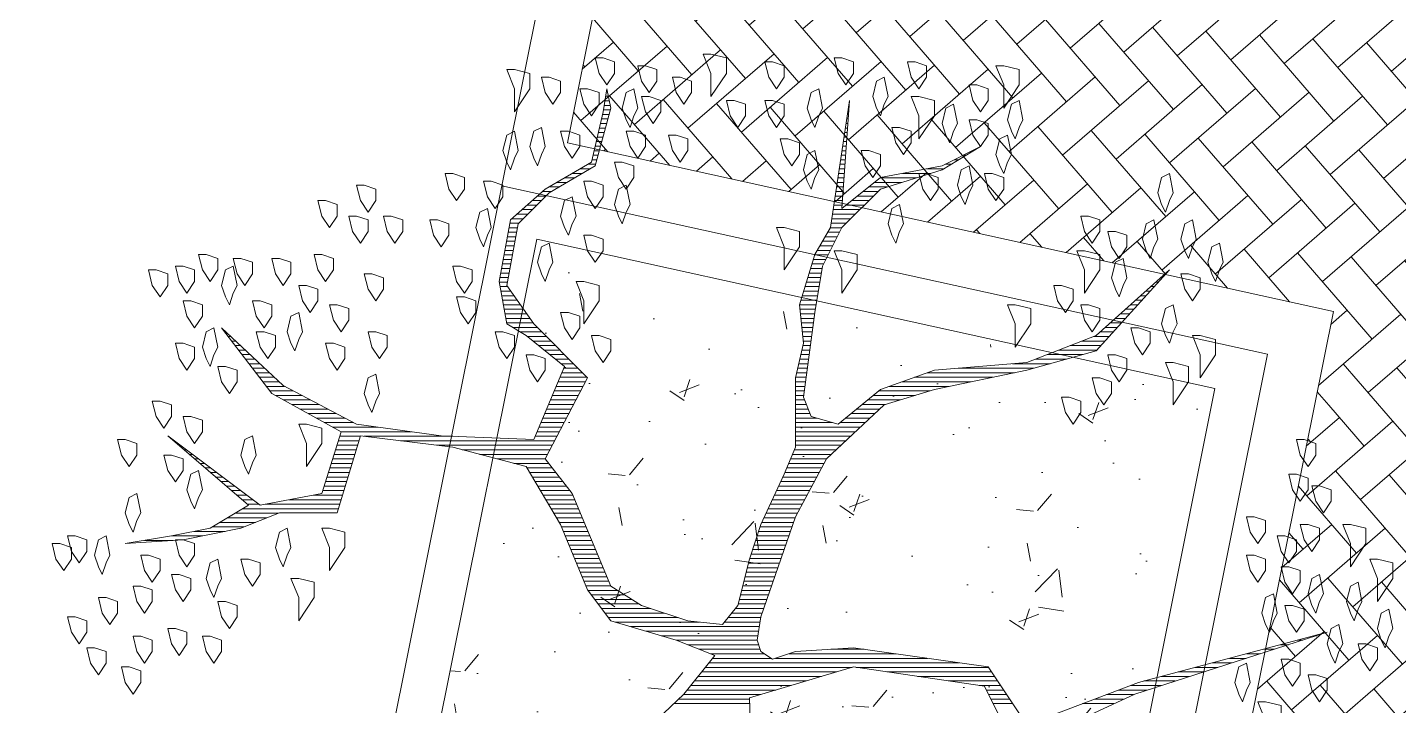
# Model space of a CAD drawing. Header units: metres. Extents: x 12093 to 20303, y 514 to 1412.
# Drawn here: x 19833.547 to 19837.219, y 735.131 to 736.946 of the extents above; entities that cross this region are included whole.
import ezdxf

# ---------------------------------------------------------------- set-up
doc = ezdxf.new("R2010")
doc.units = ezdxf.units.M
doc.layers.get('0').update_dxf_attribs({"lineweight": 13})
for name, color, linetype, lineweight in [('0-JARDI', 72, 'Continuous', 13), ('ARBOLES', 52, 'Continuous', 13), ('grass', 64, 'Continuous', 13), ('MANZANAS-ORIGINALES', 147, 'Continuous', 9), ('text.-piso', 35, 'Continuous', 5)]:
    doc.layers.add(name, color=color, linetype=linetype, lineweight=lineweight)

# ---------------------------------------------------------------- blocks, each defined once
blk = doc.blocks.new('*X6')
at = {"color": 0}
for p, q in [((16.8781, 16.59), (16.9423, 16.59)), ((16.8996, 16.6), (16.9686, 16.6)), ((17.1231, 16.6), (17.1663, 16.6)), ((17.1297, 16.59), (17.1713, 16.59)), ((17.7037, 16.6), (17.8712, 16.6)), ((17.7041, 16.59), (17.8606, 16.59)), ((16.7953, 16.56), (16.8632, 16.56)), ((16.8265, 16.57), (16.8895, 16.57)), ((16.8565, 16.58), (16.9159, 16.58)), ((17.1364, 16.58), (17.1763, 16.58)), ((17.1431, 16.57), (17.1813, 16.57)), ((17.1497, 16.56), (17.1971, 16.56)), ((17.6123, 16.56), (17.8338, 16.56)), ((17.646, 16.57), (17.8418, 16.57)), ((17.6798, 16.58), (17.8501, 16.58)), ((16.7015, 16.53), (16.7578, 16.53)), ((16.7328, 16.54), (16.7955, 16.54)), ((16.764, 16.55), (16.8332, 16.55)), ((17.1564, 16.55), (17.2651, 16.55)), ((17.163, 16.54), (17.3331, 16.54)), ((17.1697, 16.53), (17.401, 16.53)), ((17.511, 16.53), (17.8098, 16.53)), ((17.5448, 16.54), (17.8178, 16.54)), ((17.5785, 16.55), (17.8258, 16.55)), ((16.6078, 16.5), (16.6447, 16.5)), ((16.639, 16.51), (16.6824, 16.51)), ((16.6703, 16.52), (16.7201, 16.52)), ((17.1764, 16.52), (17.469, 16.52)), ((17.2412, 16.51), (17.7938, 16.51)), ((17.3112, 16.5), (17.6466, 16.5)), ((17.4773, 16.52), (17.8018, 16.52)), ((17.6564, 16.5), (17.7858, 16.5)), ((16.514, 16.47), (16.5317, 16.47)), ((16.5453, 16.48), (16.5693, 16.48)), ((16.5765, 16.49), (16.607, 16.49)), ((17.3812, 16.49), (17.6166, 16.49)), ((17.4512, 16.48), (17.5245, 16.48)), ((17.6714, 16.49), (17.7899, 16.49)), ((17.6804, 16.48), (17.8149, 16.48)), ((17.6837, 16.47), (17.8399, 16.47)), ((16.4515, 16.45), (16.4563, 16.45)), ((16.4828, 16.46), (16.494, 16.46)), ((17.6839, 16.44), (17.9326, 16.44)), ((17.6855, 16.45), (17.8986, 16.45)), ((17.687, 16.46), (17.8649, 16.46)), ((17.6789, 16.41), (17.7512, 16.41)), ((17.6805, 16.42), (17.7592, 16.42)), ((17.6822, 16.43), (17.9666, 16.43)), ((17.8145, 16.42), (18.0006, 16.42)), ((17.8617, 16.41), (18.0157, 16.41)), ((17.6687, 16.38), (17.7289, 16.38)), ((17.6722, 16.39), (17.7352, 16.39)), ((17.6757, 16.4), (17.7432, 16.4)), ((17.8916, 16.4), (18.0232, 16.4)), ((17.9216, 16.39), (18.0307, 16.39)), ((17.9473, 16.38), (18.0382, 16.38)), ((17.6584, 16.35), (17.7214, 16.35)), ((17.6618, 16.36), (17.7239, 16.36)), ((17.6653, 16.37), (17.7264, 16.37)), ((17.9633, 16.37), (18.0457, 16.37)), ((17.9793, 16.36), (18.0532, 16.36)), ((17.9953, 16.35), (18.0607, 16.35)), ((17.648, 16.32), (17.7139, 16.32)), ((17.6514, 16.33), (17.7164, 16.33)), ((17.6549, 16.34), (17.7189, 16.34)), ((18.0106, 16.34), (18.0651, 16.34)), ((18.0147, 16.33), (18.0692, 16.33)), ((18.0189, 16.32), (18.0733, 16.32)), ((17.6376, 16.29), (17.7064, 16.29)), ((17.6411, 16.3), (17.7089, 16.3)), ((17.6445, 16.31), (17.7114, 16.31)), ((18.0231, 16.31), (18.0774, 16.31)), ((18.0272, 16.3), (18.0816, 16.3)), ((18.0314, 16.29), (18.0857, 16.29)), ((17.6272, 16.26), (17.6971, 16.26)), ((17.6307, 16.27), (17.7005, 16.27)), ((17.6341, 16.28), (17.7038, 16.28)), ((18.0356, 16.28), (18.0898, 16.28)), ((18.0397, 16.27), (18.0939, 16.27)), ((18.0439, 16.26), (18.098, 16.26)), ((17.6168, 16.23), (17.6871, 16.23)), ((17.6203, 16.24), (17.6905, 16.24)), ((17.6237, 16.25), (17.6938, 16.25)), ((18.0481, 16.25), (18.1021, 16.25)), ((18.0522, 16.24), (18.1063, 16.24)), ((18.0564, 16.23), (18.1104, 16.23)), ((18.9115, 16.23), (18.9795, 16.23)), ((18.9759, 16.24), (19.0395, 16.24)), ((17.6064, 16.2), (17.6766, 16.2)), ((17.6099, 16.21), (17.6805, 16.21)), ((17.6134, 16.22), (17.6838, 16.22)), ((18.0606, 16.22), (18.1145, 16.22)), ((18.0647, 16.21), (18.1186, 16.21)), ((18.0689, 16.2), (18.1236, 16.2)), ((18.7941, 16.2), (18.873, 16.2)), ((18.8191, 16.21), (18.8896, 16.21)), ((18.8615, 16.22), (18.9295, 16.22)), ((17.5928, 16.17), (17.6627, 16.17)), ((17.5981, 16.18), (17.6673, 16.18)), ((17.603, 16.19), (17.6719, 16.19)), ((18.0731, 16.19), (18.1296, 16.19)), ((18.0772, 16.18), (18.1356, 16.18)), ((18.0814, 16.17), (18.1416, 16.17)), ((18.6114, 16.17), (18.823, 16.17)), ((18.7441, 16.18), (18.8396, 16.18)), ((18.7691, 16.19), (18.8563, 16.19)), ((17.5768, 16.14), (17.6489, 16.14)), ((17.5821, 16.15), (17.6535, 16.15)), ((17.5874, 16.16), (17.6581, 16.16)), ((18.0856, 16.16), (18.1476, 16.16)), ((18.0897, 16.15), (18.1536, 16.15)), ((18.0939, 16.14), (18.1596, 16.14)), ((18.6024, 16.14), (18.6667, 16.14)), ((18.6054, 16.15), (18.7201, 16.15)), ((18.6084, 16.16), (18.7734, 16.16)), ((18.7869, 16.16), (18.812, 16.16)), ((18.8002, 16.15), (18.8237, 16.15)), ((18.8135, 16.14), (18.8354, 16.14)), ((17.5608, 16.11), (17.635, 16.11)), ((17.5661, 16.12), (17.6396, 16.12)), ((17.5714, 16.13), (17.6443, 16.13)), ((18.1004, 16.13), (18.1656, 16.13)), ((18.1082, 16.12), (18.1716, 16.12)), ((18.116, 16.11), (18.1776, 16.11)), ((18.5934, 16.11), (18.6398, 16.11)), ((18.5964, 16.12), (18.6429, 16.12)), ((18.5994, 16.13), (18.6461, 16.13)), ((18.8269, 16.13), (18.847, 16.13)), ((18.8402, 16.12), (18.8587, 16.12)), ((18.8535, 16.11), (18.8704, 16.11)), ((17.5448, 16.08), (17.6216, 16.08)), ((17.5501, 16.09), (17.6259, 16.09)), ((17.5554, 16.1), (17.6304, 16.1)), ((18.1237, 16.1), (18.1836, 16.1)), ((18.1315, 16.09), (18.1896, 16.09)), ((18.1393, 16.08), (18.1956, 16.08)), ((18.5844, 16.08), (18.6304, 16.08)), ((18.5874, 16.09), (18.6336, 16.09)), ((18.5904, 16.1), (18.6367, 16.1)), ((18.8669, 16.1), (18.882, 16.1)), ((18.8802, 16.09), (18.8937, 16.09)), ((18.8935, 16.08), (18.9054, 16.08)), ((17.5234, 16.05), (17.6088, 16.05)), ((17.5341, 16.06), (17.6131, 16.06)), ((17.5394, 16.07), (17.6174, 16.07)), ((18.1471, 16.07), (18.2239, 16.07)), ((18.1497, 16.05), (18.2999, 16.05)), ((18.1549, 16.06), (18.2619, 16.06)), ((18.5754, 16.05), (18.6211, 16.05)), ((18.5784, 16.06), (18.6242, 16.06)), ((18.5814, 16.07), (18.6273, 16.07)), ((18.9069, 16.07), (18.917, 16.07)), ((18.9202, 16.06), (18.9287, 16.06)), ((18.9335, 16.05), (18.9404, 16.05)), ((17.4913, 16.02), (17.6021, 16.02)), ((17.502, 16.03), (17.6021, 16.03)), ((17.5127, 16.04), (17.6045, 16.04)), ((18.1339, 16.02), (18.4746, 16.02)), ((18.1392, 16.03), (18.3946, 16.03)), ((18.1444, 16.04), (18.3379, 16.04)), ((18.5664, 16.02), (18.6117, 16.02)), ((18.5694, 16.03), (18.6148, 16.03)), ((18.5724, 16.04), (18.6179, 16.04)), ((18.9469, 16.04), (18.952, 16.04)), ((18.9602, 16.03), (18.9637, 16.03)), ((18.9735, 16.02), (18.9754, 16.02)), ((17.4591, 15.99), (17.6021, 15.99)), ((17.4698, 16), (17.6021, 16)), ((17.4806, 16.01), (17.6021, 16.01)), ((18.1182, 15.99), (18.1688, 15.99)), ((18.1235, 16), (18.173, 16)), ((18.1287, 16.01), (18.1773, 16.01)), ((18.3591, 16.01), (18.5546, 16.01)), ((18.4501, 16), (18.6064, 16)), ((18.5234, 15.99), (18.6244, 15.99)), ((18.5634, 16.01), (18.6086, 16.01)), ((18.9869, 16.01), (18.987, 16.01)), ((17.427, 15.96), (17.4799, 15.96)), ((17.4377, 15.97), (17.4922, 15.97)), ((17.4484, 15.98), (17.5044, 15.98)), ((17.5206, 15.98), (17.6021, 15.98)), ((17.5556, 15.97), (17.6021, 15.97)), ((17.5707, 15.96), (17.6021, 15.96)), ((18.1025, 15.96), (18.1562, 15.96)), ((18.1077, 15.97), (18.1604, 15.97)), ((18.113, 15.98), (18.1646, 15.98)), ((18.5781, 15.98), (18.6424, 15.98)), ((18.5971, 15.97), (18.6604, 15.97)), ((18.6161, 15.96), (18.6784, 15.96)), ((17.3711, 15.93), (17.4433, 15.93)), ((17.4036, 15.94), (17.4555, 15.94)), ((17.4163, 15.95), (17.4677, 15.95)), ((17.5747, 15.95), (17.6021, 15.95)), ((17.5787, 15.94), (17.6021, 15.94)), ((17.5827, 15.93), (17.6021, 15.93)), ((18.0868, 15.93), (18.1436, 15.93)), ((18.092, 15.94), (18.1478, 15.94)), ((18.0973, 15.95), (18.152, 15.95)), ((18.6351, 15.95), (18.6964, 15.95)), ((18.6541, 15.94), (18.7144, 15.94)), ((18.6731, 15.93), (18.7324, 15.93)), ((17.2149, 15.89), (17.3677, 15.89)), ((17.2629, 15.9), (17.3957, 15.9)), ((17.3061, 15.91), (17.4188, 15.91)), ((17.3386, 15.92), (17.431, 15.92)), ((17.5805, 15.89), (17.6021, 15.89)), ((17.5819, 15.9), (17.6021, 15.9)), ((17.5832, 15.91), (17.6021, 15.91)), ((17.5846, 15.92), (17.6021, 15.92)), ((18.0658, 15.89), (18.1267, 15.89)), ((18.0711, 15.9), (18.1309, 15.9)), ((18.0763, 15.91), (18.1351, 15.91)), ((18.0816, 15.92), (18.1394, 15.92)), ((18.6921, 15.92), (18.7504, 15.92)), ((18.7111, 15.91), (18.7628, 15.91)), ((18.7301, 15.9), (18.7704, 15.9)), ((18.7421, 15.89), (18.7781, 15.89)), ((17.0761, 15.86), (17.2435, 15.86)), ((17.1189, 15.87), (17.3117, 15.87)), ((17.1669, 15.88), (17.3397, 15.88)), ((17.5764, 15.86), (17.5974, 15.86)), ((17.5778, 15.87), (17.5996, 15.87)), ((17.5791, 15.88), (17.6018, 15.88)), ((18.0627, 15.88), (18.1225, 15.88)), ((18.0727, 15.87), (18.1183, 15.87)), ((18.0827, 15.86), (18.1141, 15.86)), ((18.7528, 15.88), (18.7857, 15.88)), ((18.7634, 15.87), (18.7934, 15.87)), ((18.7741, 15.86), (18.801, 15.86)), ((16.9681, 15.83), (17.0472, 15.83)), ((17.0041, 15.84), (17.0729, 15.84)), ((17.0401, 15.85), (17.1235, 15.85)), ((17.5723, 15.83), (17.5907, 15.83)), ((17.5737, 15.84), (17.5929, 15.84)), ((17.575, 15.85), (17.5951, 15.85)), ((18.0927, 15.85), (18.1197, 15.85)), ((18.1027, 15.84), (18.1322, 15.84)), ((18.1127, 15.83), (18.1447, 15.83)), ((18.7848, 15.85), (18.8087, 15.85)), ((18.7954, 15.84), (18.8163, 15.84)), ((18.8061, 15.83), (18.824, 15.83)), ((16.919, 15.8), (16.9701, 15.8)), ((16.9281, 15.81), (16.9958, 15.81)), ((16.9371, 15.82), (17.0215, 15.82)), ((17.5682, 15.8), (17.5856, 15.8)), ((17.5696, 15.81), (17.5863, 15.81)), ((17.5709, 15.82), (17.5885, 15.82)), ((18.1227, 15.82), (18.1572, 15.82)), ((18.1327, 15.81), (18.1697, 15.81)), ((18.1427, 15.8), (18.1822, 15.8)), ((18.8168, 15.82), (18.8316, 15.82)), ((18.8274, 15.81), (18.8393, 15.81)), ((18.8381, 15.8), (18.8469, 15.8)), ((16.8919, 15.77), (16.9189, 15.77)), ((16.9009, 15.78), (16.9301, 15.78)), ((16.91, 15.79), (16.9444, 15.79)), ((17.5641, 15.77), (17.5886, 15.77)), ((17.5655, 15.78), (17.5876, 15.78)), ((17.5669, 15.79), (17.5866, 15.79)), ((18.1527, 15.79), (18.1947, 15.79)), ((18.1627, 15.78), (18.2105, 15.78)), ((18.1727, 15.77), (18.2271, 15.77)), ((18.8488, 15.79), (18.8545, 15.79)), ((18.8594, 15.78), (18.8622, 15.78)), ((16.8648, 15.74), (16.8853, 15.74)), ((16.8738, 15.75), (16.8965, 15.75)), ((16.8829, 15.76), (16.9077, 15.76)), ((17.56, 15.74), (17.5916, 15.74)), ((17.5614, 15.75), (17.5906, 15.75)), ((17.5628, 15.76), (17.5896, 15.76)), ((18.182, 15.76), (18.2403, 15.76)), ((18.189, 15.75), (18.2422, 15.75)), ((18.196, 15.74), (18.244, 15.74)), ((16.8376, 15.71), (16.8518, 15.71)), ((16.8467, 15.72), (16.863, 15.72)), ((16.8557, 15.73), (16.8742, 15.73)), ((17.5551, 15.71), (17.5906, 15.71)), ((17.5568, 15.72), (17.5936, 15.72)), ((17.5585, 15.73), (17.5926, 15.73)), ((18.203, 15.73), (18.2458, 15.73)), ((18.21, 15.72), (18.2476, 15.72)), ((18.217, 15.71), (18.2494, 15.71)), ((16.8105, 15.68), (16.8183, 15.68)), ((16.8195, 15.69), (16.8295, 15.69)), ((16.8286, 15.7), (16.8406, 15.7)), ((17.5501, 15.68), (17.5814, 15.68)), ((17.5518, 15.69), (17.5844, 15.69)), ((17.5535, 15.7), (17.5875, 15.7)), ((18.224, 15.7), (18.2512, 15.7)), ((18.231, 15.69), (18.2531, 15.69)), ((18.238, 15.68), (18.2549, 15.68)), ((16.7833, 15.65), (16.7848, 15.65)), ((16.7924, 15.66), (16.7959, 15.66)), ((16.8014, 15.67), (16.8071, 15.67)), ((17.5451, 15.65), (17.5721, 15.65)), ((17.5468, 15.66), (17.5752, 15.66)), ((17.5485, 15.67), (17.5783, 15.67)), ((18.2348, 15.65), (18.2534, 15.65)), ((18.2367, 15.66), (18.2553, 15.66)), ((18.2385, 15.67), (18.2567, 15.67)), ((17.5352, 15.62), (17.5629, 15.62)), ((17.5402, 15.63), (17.566, 15.63)), ((17.5435, 15.64), (17.5691, 15.64)), ((18.2292, 15.62), (18.2478, 15.62)), ((18.231, 15.63), (18.2497, 15.63)), ((18.2329, 15.64), (18.2515, 15.64)), ((17.5202, 15.59), (17.5486, 15.59)), ((17.5252, 15.6), (17.5543, 15.6)), ((17.5302, 15.61), (17.5598, 15.61)), ((18.2235, 15.59), (18.2422, 15.59)), ((18.2254, 15.6), (18.244, 15.6)), ((18.2273, 15.61), (18.2459, 15.61)), ((17.5052, 15.56), (17.5315, 15.56)), ((17.5102, 15.57), (17.5372, 15.57)), ((17.5152, 15.58), (17.5429, 15.58)), ((18.2179, 15.56), (18.2365, 15.56)), ((18.2198, 15.57), (18.2384, 15.57)), ((18.2217, 15.58), (18.2403, 15.58)), ((17.4803, 15.53), (17.5226, 15.53)), ((17.4903, 15.54), (17.5241, 15.54)), ((17.5002, 15.55), (17.5257, 15.55)), ((18.2032, 15.53), (18.2284, 15.53)), ((18.2132, 15.54), (18.2328, 15.54)), ((18.216, 15.55), (18.2347, 15.55)), ((17.4503, 15.5), (17.4911, 15.5)), ((17.4603, 15.51), (17.5196, 15.51)), ((17.4703, 15.52), (17.5211, 15.52)), ((17.4996, 15.5), (17.5181, 15.5)), ((18.1732, 15.5), (18.1946, 15.5)), ((18.1832, 15.51), (18.2059, 15.51)), ((18.1932, 15.52), (18.2171, 15.52)), ((17.4203, 15.47), (17.4536, 15.47)), ((17.4303, 15.48), (17.4661, 15.48)), ((17.4403, 15.49), (17.4786, 15.49)), ((17.4974, 15.47), (17.5135, 15.47)), ((17.4981, 15.48), (17.515, 15.48)), ((17.4988, 15.49), (17.5165, 15.49)), ((18.1409, 15.47), (18.1609, 15.47)), ((18.1532, 15.48), (18.1721, 15.48)), ((18.1632, 15.49), (18.1834, 15.49)), ((17.336, 15.44), (17.4161, 15.44)), ((17.368, 15.45), (17.4286, 15.45)), ((17.4, 15.46), (17.4411, 15.46)), ((17.4953, 15.44), (17.509, 15.44)), ((17.496, 15.45), (17.5105, 15.45)), ((17.4967, 15.46), (17.512, 15.46)), ((18.0895, 15.44), (18.1126, 15.44)), ((18.1066, 15.45), (18.1297, 15.45)), ((18.1238, 15.46), (18.1468, 15.46)), ((17.2587, 15.41), (17.2717, 15.41)), ((17.2754, 15.42), (17.3128, 15.42)), ((17.304, 15.43), (17.3661, 15.43)), ((17.4931, 15.41), (17.5044, 15.41)), ((17.4938, 15.42), (17.5059, 15.42)), ((17.4946, 15.43), (17.5074, 15.43)), ((18.0433, 15.41), (18.0611, 15.41)), ((18.0552, 15.42), (18.0783, 15.42)), ((18.0723, 15.43), (18.0954, 15.43)), ((17.2087, 15.38), (17.2117, 15.38)), ((17.2254, 15.39), (17.2317, 15.39)), ((17.242, 15.4), (17.2517, 15.4)), ((17.491, 15.38), (17.4999, 15.38)), ((17.4917, 15.39), (17.5014, 15.39)), ((17.4924, 15.4), (17.5029, 15.4)), ((18.0353, 15.38), (18.047, 15.38)), ((18.038, 15.39), (18.0493, 15.39)), ((18.0407, 15.4), (18.0516, 15.4)), ((17.4888, 15.35), (17.4953, 15.35)), ((17.4896, 15.36), (17.4968, 15.36)), ((17.4903, 15.37), (17.4984, 15.37)), ((18.0273, 15.35), (18.0401, 15.35)), ((18.03, 15.36), (18.0424, 15.36)), ((18.0327, 15.37), (18.0447, 15.37)), ((17.4867, 15.32), (17.4908, 15.32)), ((17.4874, 15.33), (17.4923, 15.33)), ((17.4881, 15.34), (17.4938, 15.34)), ((18.0193, 15.32), (18.0332, 15.32)), ((18.022, 15.33), (18.0355, 15.33)), ((18.0247, 15.34), (18.0378, 15.34)), ((17.4846, 15.29), (17.4862, 15.29)), ((17.4853, 15.3), (17.4877, 15.3)), ((17.486, 15.31), (17.4893, 15.31)), ((18.0113, 15.29), (18.0265, 15.29)), ((18.014, 15.3), (18.0286, 15.3)), ((18.0167, 15.31), (18.0309, 15.31)), ((17.4831, 15.27), (17.4832, 15.27)), ((17.4838, 15.28), (17.4847, 15.28)), ((18.0115, 15.28), (18.0249, 15.28)), ((18.0135, 15.27), (18.0232, 15.27)), ((18.0155, 15.26), (18.0215, 15.26)), ((18.0175, 15.25), (18.0199, 15.25))]:
    blk.add_line(p, q, dxfattribs=at)
blk = doc.blocks.new('ARBUSTO6')
at = {"layer": 'ARBOLES', "color": 7}
for points in [[(-0.0473, 0.3354), (-0.0388, 0.0803), (-0.2684, 0.0122), (-0.5575, 0.0548), (-0.6256, 0.1908)], [(-0.6511, 0.1823), (-0.8892, 0.0718), (-1.3144, -0.0643), (-0.8977, 0.0463), (-0.6511, 0.1398), (-0.566, 0.0122), (-0.2684, -0.0303), (-0.1408, -0.0218), (-0.0898, -0.0048), (-0.0643, -0.0218), (-0.0558, -0.0473), (-0.0643, -0.0983), (-0.1408, -0.3194), (-0.2089, -0.447), (-0.3364, -0.566), (-0.447, -0.6001), (-0.6511, -0.6426), (-0.8041, -0.6851), (-0.9657, -0.8637), (-0.8041, -0.7191), (-0.6511, -0.6596), (-0.447, -0.6426), (-0.3279, -0.6001), (-0.2344, -0.5235), (-0.1748, -0.5405), (-0.1578, -0.583), (-0.1833, -0.7701), (-0.2004, -0.8722), (-0.2429, -0.9572), (-0.3279, -1.0423), (-0.464, -1.0848), (-0.549, -1.1358), (-0.464, -1.0933), (-0.3279, -1.0678), (-0.2429, -0.9997), (-0.2599, -1.2379), (-0.2174, -0.9572), (-0.1833, -0.8977), (-0.1493, -0.7871), (-0.1578, -0.7021), (-0.1408, -0.6256), (-0.1408, -0.5405), (-0.1408, -0.4725), (-0.1153, -0.413), (-0.0643, -0.3024), (-0.0388, -0.2259), (-0.0133, -0.1238), (0.0207, -0.0813), (0.0973, -0.0898), (0.1993, -0.1238), (0.2674, -0.1663), (0.3524, -0.3704), (0.4119, -0.447), (0.3184, -0.6256), (0.4374, -0.7446), (0.497, -0.8297), (0.4715, -0.9657), (0.4034, -1.0338), (0.3014, -1.0933), (0.2674, -1.2209), (0.2759, -1.2634), (0.2844, -1.2123), (0.3099, -1.1018), (0.4119, -1.0423), (0.4885, -0.9742), (0.514, -0.8382), (0.497, -0.7446), (0.4544, -0.7191), (0.3694, -0.6511), (0.4374, -0.4895), (0.6415, -0.498), (0.8286, -0.5235), (0.9902, -0.6086), (1.1263, -0.7361), (1.0157, -0.5915), (0.8626, -0.5065), (0.9052, -0.3704), (1.0412, -0.3449), (1.2453, -0.498), (1.0667, -0.3449), (1.1518, -0.2939), (1.2368, -0.2769), (1.3389, -0.2599), (1.2113, -0.2684), (1.0837, -0.2939), (0.9987, -0.3279), (0.8711, -0.3279), (0.8201, -0.498), (0.616, -0.4725), (0.4544, -0.43), (0.3779, -0.3024), (0.3184, -0.1578), (0.2674, -0.0898), (0.1228, -0.0473), (0.0378, -0.0133), (0.1058, 0.0718), (0.2674, 0.2248)]]:
    blk.add_lwpolyline(points, dxfattribs=at)
at = {"layer": 'ARBOLES'}
for points in [[(-1.1783, 0.0888), (-1.2123, 0.0973), (-1.2123, 0.1313), (-1.1783, 0.1823), (-1.1783, 0.1313), (-1.1613, 0.0888)], [(-1.2889, 0.0292), (-1.3144, 0.0378), (-1.3144, 0.0633), (-1.2974, 0.0888), (-1.2804, 0.0633), (-1.2718, 0.0292)], [(-1.1358, 0.0633), (-1.1443, 0.0463), (-1.1358, 0.0037), (-1.1188, 0.0122), (-1.1103, 0.0463), (-1.1188, 0.0718), (-1.1273, 0.0888)], [(1.3304, 0.0122), (1.3048, 0.0207), (1.3048, 0.0463), (1.3218, 0.0718), (1.3389, 0.0463), (1.3474, 0.0122)], [(-1.2293, -0.0048), (-1.2548, 0.0037), (-1.2548, 0.0292), (-1.2378, 0.0548), (-1.2208, 0.0292), (-1.2123, -0.0048)], [(-1.3994, -0.0388), (-1.4249, -0.0303), (-1.4249, -0.0048), (-1.4079, 0.0207), (-1.3909, -0.0048), (-1.3824, -0.0388)], [(-1.3399, -0.0218), (-1.3484, -0.0388), (-1.3399, -0.0813), (-1.3229, -0.0728), (-1.3144, -0.0388), (-1.3229, -0.0133), (-1.3314, 0.0037)], [(1.1518, -0.0558), (1.1263, -0.0473), (1.1263, -0.0218), (1.1433, 0.0037), (1.1603, -0.0218), (1.1688, -0.0558)], [(1.3048, -0.0558), (1.2793, -0.0473), (1.2793, -0.0218), (1.2963, 0.0037), (1.3133, -0.0218), (1.3218, -0.0558)], [(1.4069, -0.0303), (1.3814, -0.0218), (1.3814, 0.0037), (1.3984, 0.0292), (1.4154, 0.0037), (1.4239, -0.0303)], [(1.2283, -0.0728), (1.2028, -0.0643), (1.2028, -0.0388), (1.2198, -0.0133), (1.2368, -0.0388), (1.2453, -0.0728)], [(-1.4504, -0.0558), (-1.4589, -0.0728), (-1.4504, -0.1153), (-1.4334, -0.1068), (-1.4249, -0.0728), (-1.4334, -0.0473), (-1.4419, -0.0303)], [(1.4494, -0.0983), (1.4239, -0.0898), (1.4239, -0.0643), (1.4409, -0.0388), (1.4579, -0.0643), (1.4664, -0.0983)], [(-1.3824, -0.1153), (-1.3909, -0.1323), (-1.3824, -0.1748), (-1.3654, -0.1663), (-1.3569, -0.1323), (-1.3654, -0.1068), (-1.3739, -0.0898)], [(-1.2378, -0.1238), (-1.2633, -0.1153), (-1.2633, -0.0898), (-1.2463, -0.0643), (-1.2293, -0.0898), (-1.2208, -0.1238)], [(-1.1953, -0.0898), (-1.2038, -0.1068), (-1.1953, -0.1493), (-1.1783, -0.1408), (-1.1698, -0.1068), (-1.1783, -0.0813), (-1.1868, -0.0643)], [(0.9562, -0.1834), (0.9222, -0.1748), (0.9222, -0.1408), (0.9562, -0.0898), (0.9562, -0.1408), (0.9732, -0.1834)], [(1.1178, -0.1323), (1.0922, -0.1238), (1.0922, -0.0983), (1.1092, -0.0728), (1.1263, -0.0983), (1.1348, -0.1323)], [(1.3814, -0.1408), (1.3559, -0.1323), (1.3559, -0.1068), (1.3729, -0.0813), (1.3899, -0.1068), (1.3984, -0.1408)], [(-1.2974, -0.1323), (-1.3059, -0.1493), (-1.2974, -0.1919), (-1.2804, -0.1834), (-1.2718, -0.1493), (-1.2804, -0.1238), (-1.2889, -0.1068)], [(1.3048, -0.1663), (1.2793, -0.1578), (1.2793, -0.1323), (1.2963, -0.1068), (1.3133, -0.1323), (1.3218, -0.1663)], [(-1.4249, -0.2259), (-1.4589, -0.2174), (-1.4589, -0.1834), (-1.4249, -0.1323), (-1.4249, -0.1834), (-1.4079, -0.2259)], [(-1.2293, -0.2089), (-1.2548, -0.2004), (-1.2548, -0.1748), (-1.2378, -0.1493), (-1.2208, -0.1748), (-1.2123, -0.2089)], [(1.1348, -0.1663), (1.1263, -0.1834), (1.1348, -0.2259), (1.1518, -0.2174), (1.1603, -0.1834), (1.1518, -0.1578), (1.1433, -0.1408)], [(1.2198, -0.1919), (1.1943, -0.1834), (1.1943, -0.1578), (1.2113, -0.1323), (1.2283, -0.1578), (1.2368, -0.1919)], [(-1.1528, -0.2344), (-1.1783, -0.2259), (-1.1783, -0.2004), (-1.1613, -0.1748), (-1.1443, -0.2004), (-1.1358, -0.2344)], [(1.0667, -0.2259), (1.0412, -0.2174), (1.0412, -0.1919), (1.0582, -0.1663), (1.0752, -0.1919), (1.0837, -0.2259)], [(1.2878, -0.2344), (1.2623, -0.2259), (1.2623, -0.2004), (1.2793, -0.1748), (1.2963, -0.2004), (1.3048, -0.2344)], [(-1.3654, -0.3024), (-1.3994, -0.2939), (-1.3994, -0.2599), (-1.3654, -0.2089), (-1.3654, -0.2599), (-1.3484, -0.3024)], [(0.8881, -0.2939), (0.8541, -0.2854), (0.8541, -0.2514), (0.8881, -0.2004), (0.8881, -0.2514), (0.9052, -0.2939)], [(0.9817, -0.2344), (0.9732, -0.2514), (0.9817, -0.2939), (0.9987, -0.2854), (1.0072, -0.2514), (0.9987, -0.2259), (0.9902, -0.2089)], [(1.2113, -0.2684), (1.1858, -0.2599), (1.1858, -0.2344), (1.2028, -0.2089), (1.2198, -0.2344), (1.2283, -0.2684)], [(1.3814, -0.2174), (1.3729, -0.2344), (1.3814, -0.2769), (1.3984, -0.2684), (1.4069, -0.2344), (1.3984, -0.2089), (1.3899, -0.1919)], [(1.4834, -0.2599), (1.4579, -0.2514), (1.4579, -0.2259), (1.4749, -0.2004), (1.4919, -0.2259), (1.5004, -0.2599)], [(-1.2208, -0.2769), (-1.2463, -0.2684), (-1.2463, -0.2429), (-1.2293, -0.2174), (-1.2123, -0.2429), (-1.2038, -0.2769)], [(1.4494, -0.2769), (1.4239, -0.2684), (1.4239, -0.2429), (1.4409, -0.2174), (1.4579, -0.2429), (1.4664, -0.2769)], [(-1.2718, -0.3024), (-1.2974, -0.2939), (-1.2974, -0.2684), (-1.2804, -0.2429), (-1.2633, -0.2684), (-1.2548, -0.3024)], [(-1.1528, -0.3194), (-1.1783, -0.3109), (-1.1783, -0.2854), (-1.1613, -0.2599), (-1.1443, -0.2854), (-1.1358, -0.3194)], [(1.3133, -0.3109), (1.3048, -0.3279), (1.3133, -0.3704), (1.3304, -0.3619), (1.3389, -0.3279), (1.3304, -0.3024), (1.3218, -0.2854)], [(-1.2974, -0.3875), (-1.3229, -0.3789), (-1.3229, -0.3534), (-1.3059, -0.3279), (-1.2889, -0.3534), (-1.2804, -0.3875)], [(-1.2463, -0.413), (-1.2718, -0.4045), (-1.2718, -0.3789), (-1.2548, -0.3534), (-1.2378, -0.3789), (-1.2293, -0.413)], [(1.1773, -0.3619), (1.1688, -0.3789), (1.1773, -0.4215), (1.1943, -0.413), (1.2028, -0.3789), (1.1943, -0.3534), (1.1858, -0.3364)], [(1.0582, -0.4385), (1.0497, -0.4555), (1.0582, -0.498), (1.0752, -0.4895), (1.0837, -0.4555), (1.0752, -0.43), (1.0667, -0.413)], [(1.2368, -0.4555), (1.2113, -0.447), (1.2113, -0.4215), (1.2283, -0.396), (1.2453, -0.4215), (1.2538, -0.4555)], [(-1.2633, -0.4895), (-1.2889, -0.481), (-1.2889, -0.4555), (-1.2718, -0.43), (-1.2548, -0.4555), (-1.2463, -0.4895)], [(0.9392, -0.5235), (0.9052, -0.515), (0.9052, -0.481), (0.9392, -0.43), (0.9392, -0.481), (0.9562, -0.5235)], [(1.3389, -0.4895), (1.3133, -0.481), (1.3133, -0.4555), (1.3304, -0.43), (1.3474, -0.4555), (1.3559, -0.4895)], [(1.1943, -0.5405), (1.1688, -0.532), (1.1688, -0.5065), (1.1858, -0.481), (1.2028, -0.5065), (1.2113, -0.5405)], [(-0.7446, -0.583), (-0.7701, -0.5745), (-0.7701, -0.549), (-0.7531, -0.5235), (-0.7361, -0.549), (-0.7276, -0.583)], [(1.2623, -0.5745), (1.2368, -0.566), (1.2368, -0.5405), (1.2538, -0.515), (1.2708, -0.5405), (1.2793, -0.5745)], [(-0.9742, -0.6596), (-1.0082, -0.6511), (-1.0082, -0.6171), (-0.9742, -0.566), (-0.9742, -0.6171), (-0.9572, -0.6596)], [(-0.8126, -0.6256), (-0.8381, -0.6171), (-0.8381, -0.5915), (-0.8211, -0.566), (-0.8041, -0.5915), (-0.7956, -0.6256)], [(0.7861, -0.5745), (0.7776, -0.5915), (0.7861, -0.6341), (0.8031, -0.6256), (0.8116, -0.5915), (0.8031, -0.566), (0.7946, -0.549)], [(1.1178, -0.6511), (1.0922, -0.6426), (1.0922, -0.6171), (1.1092, -0.5915), (1.1263, -0.6171), (1.1348, -0.6511)], [(-1.0337, -0.7191), (-1.0678, -0.7106), (-1.0678, -0.6766), (-1.0337, -0.6256), (-1.0337, -0.6766), (-1.0167, -0.7191)], [(-0.8467, -0.6766), (-0.8722, -0.6681), (-0.8722, -0.6426), (-0.8552, -0.6171), (-0.8381, -0.6426), (-0.8296, -0.6766)], [(0.4374, -0.6766), (0.4119, -0.6681), (0.4119, -0.6426), (0.4289, -0.6171), (0.4459, -0.6426), (0.4544, -0.6766)], [(0.2929, -0.7191), (0.2674, -0.7106), (0.2674, -0.6851), (0.2844, -0.6596), (0.3014, -0.6851), (0.3099, -0.7191)], [(0.8796, -0.7021), (0.8541, -0.6936), (0.8541, -0.6681), (0.8711, -0.6426), (0.8881, -0.6681), (0.8967, -0.7021)], [(1.1433, -0.6766), (1.1348, -0.6936), (1.1433, -0.7361), (1.1603, -0.7276), (1.1688, -0.6936), (1.1603, -0.6681), (1.1518, -0.6511)], [(1.2113, -0.7021), (1.1858, -0.6936), (1.1858, -0.6681), (1.2028, -0.6426), (1.2198, -0.6681), (1.2283, -0.7021)], [(-0.8977, -0.7361), (-0.9232, -0.7276), (-0.9232, -0.7021), (-0.9062, -0.6766), (-0.8892, -0.7021), (-0.8807, -0.7361)], [(-0.6256, -0.7871), (-0.6596, -0.7786), (-0.6596, -0.7446), (-0.6256, -0.6936), (-0.6256, -0.7446), (-0.6085, -0.7871)], [(0.5055, -0.7276), (0.48, -0.7191), (0.48, -0.6936), (0.497, -0.6681), (0.514, -0.6936), (0.5225, -0.7276)], [(0.7861, -0.7276), (0.7606, -0.7191), (0.7606, -0.6936), (0.7776, -0.6681), (0.7946, -0.6936), (0.8031, -0.7276)], [(0.9562, -0.7106), (0.9477, -0.7276), (0.9562, -0.7701), (0.9732, -0.7616), (0.9817, -0.7276), (0.9732, -0.7021), (0.9647, -0.6851)], [(1.0327, -0.7276), (1.0072, -0.7191), (1.0072, -0.6936), (1.0242, -0.6681), (1.0412, -0.6936), (1.0497, -0.7276)], [(-0.9742, -0.7276), (-0.9827, -0.7446), (-0.9742, -0.7871), (-0.9572, -0.7786), (-0.9487, -0.7446), (-0.9572, -0.7191), (-0.9657, -0.7021)], [(0.3609, -0.7701), (0.3354, -0.7616), (0.3354, -0.7361), (0.3524, -0.7106), (0.3694, -0.7361), (0.3779, -0.7701)], [(-0.7871, -0.7871), (-0.8126, -0.7786), (-0.8126, -0.7531), (-0.7956, -0.7276), (-0.7786, -0.7531), (-0.7701, -0.7871)], [(0.3269, -0.8382), (0.2929, -0.8297), (0.2929, -0.7956), (0.3269, -0.7446), (0.3269, -0.7956), (0.3439, -0.8382)], [(0.5905, -0.8042), (0.565, -0.7956), (0.565, -0.7701), (0.582, -0.7446), (0.599, -0.7701), (0.6075, -0.8042)], [(0.8711, -0.7871), (0.8456, -0.7786), (0.8456, -0.7531), (0.8626, -0.7276), (0.8796, -0.7531), (0.8881, -0.7871)], [(1.0412, -0.7956), (1.0157, -0.7871), (1.0157, -0.7616), (1.0327, -0.7361), (1.0497, -0.7616), (1.0582, -0.7956)], [(1.1943, -0.7956), (1.1688, -0.7871), (1.1688, -0.7616), (1.1858, -0.7361), (1.2028, -0.7616), (1.2113, -0.7956)], [(-0.7276, -0.8297), (-0.7531, -0.8212), (-0.7531, -0.7956), (-0.7361, -0.7701), (-0.7191, -0.7956), (-0.7106, -0.8297)], [(0.9392, -0.8297), (0.9137, -0.8212), (0.9137, -0.7956), (0.9307, -0.7701), (0.9477, -0.7956), (0.9562, -0.8297)], [(-1.0082, -0.8552), (-1.0337, -0.8467), (-1.0337, -0.8212), (-1.0167, -0.7956), (-0.9997, -0.8212), (-0.9912, -0.8552)], [(-0.8637, -0.8297), (-0.8722, -0.8467), (-0.8637, -0.8892), (-0.8467, -0.8807), (-0.8381, -0.8467), (-0.8467, -0.8212), (-0.8552, -0.8042)], [(-0.7786, -0.9062), (-0.8126, -0.8977), (-0.8126, -0.8637), (-0.7786, -0.8127), (-0.7786, -0.8637), (-0.7616, -0.9062)], [(-0.2429, -0.9062), (-0.2769, -0.8977), (-0.2769, -0.8637), (-0.2429, -0.8127), (-0.2429, -0.8637), (-0.2259, -0.9062)], [(0.599, -0.8722), (0.5735, -0.8637), (0.5735, -0.8382), (0.5905, -0.8127), (0.6075, -0.8382), (0.616, -0.8722)], [(0.7946, -0.8552), (0.7691, -0.8467), (0.7691, -0.8212), (0.7861, -0.7956), (0.8031, -0.8212), (0.8116, -0.8552)], [(1.1007, -0.8127), (1.0922, -0.8297), (1.1007, -0.8722), (1.1178, -0.8637), (1.1263, -0.8297), (1.1178, -0.8042), (1.1092, -0.7871)], [(1.2113, -0.8722), (1.1858, -0.8637), (1.1858, -0.8382), (1.2028, -0.8127), (1.2198, -0.8382), (1.2283, -0.8722)], [(1.2708, -0.8637), (1.2453, -0.8552), (1.2453, -0.8297), (1.2623, -0.8042), (1.2793, -0.8297), (1.2878, -0.8637)], [(-1.0763, -0.8637), (-1.0848, -0.8807), (-1.0763, -0.9232), (-1.0593, -0.9147), (-1.0507, -0.8807), (-1.0593, -0.8552), (-1.0678, -0.8382)], [(0.4034, -0.8637), (0.3949, -0.8807), (0.4034, -0.9232), (0.4204, -0.9147), (0.4289, -0.8807), (0.4204, -0.8552), (0.4119, -0.8382)], [(0.9052, -0.8977), (0.8796, -0.8892), (0.8796, -0.8637), (0.8967, -0.8382), (0.9137, -0.8637), (0.9222, -0.8977)], [(0.9987, -0.8892), (0.9732, -0.8807), (0.9732, -0.8552), (0.9902, -0.8297), (1.0072, -0.8552), (1.0157, -0.8892)], [(1.0837, -0.8892), (1.0582, -0.8807), (1.0582, -0.8552), (1.0752, -0.8297), (1.0922, -0.8552), (1.1007, -0.8892)], [(1.1603, -0.8977), (1.1348, -0.8892), (1.1348, -0.8637), (1.1518, -0.8382), (1.1688, -0.8637), (1.1773, -0.8977)], [(-0.1153, -0.9572), (-0.1493, -0.9487), (-0.1493, -0.9147), (-0.1153, -0.8637), (-0.1153, -0.9147), (-0.0983, -0.9572)], [(-1.0167, -0.9147), (-1.0252, -0.9317), (-1.0167, -0.9742), (-0.9997, -0.9657), (-0.9912, -0.9317), (-0.9997, -0.9062), (-1.0082, -0.8892)], [(-0.9317, -0.9147), (-0.9402, -0.9317), (-0.9317, -0.9742), (-0.9147, -0.9657), (-0.9062, -0.9317), (-0.9147, -0.9062), (-0.9232, -0.8892)], [(-0.8467, -0.9487), (-0.8722, -0.9402), (-0.8722, -0.9147), (-0.8552, -0.8892), (-0.8381, -0.9147), (-0.8296, -0.9487)], [(0.3099, -0.9402), (0.2844, -0.9317), (0.2844, -0.9062), (0.3014, -0.8807), (0.3184, -0.9062), (0.3269, -0.9402)], [(-0.7871, -0.9827), (-0.8126, -0.9742), (-0.8126, -0.9487), (-0.7956, -0.9232), (-0.7786, -0.9487), (-0.7701, -0.9827)], [(-0.3704, -0.9487), (-0.3789, -0.9657), (-0.3704, -1.0082), (-0.3534, -0.9997), (-0.3449, -0.9657), (-0.3534, -0.9402), (-0.3619, -0.9232)], [(0.5395, -0.9402), (0.531, -0.9572), (0.5395, -0.9997), (0.5565, -0.9912), (0.565, -0.9572), (0.5565, -0.9317), (0.548, -0.9147)], [(0.65, -0.9742), (0.6245, -0.9657), (0.6245, -0.9402), (0.6415, -0.9147), (0.6585, -0.9402), (0.667, -0.9742)], [(0.7521, -0.9827), (0.7266, -0.9742), (0.7266, -0.9487), (0.7436, -0.9232), (0.7606, -0.9487), (0.7691, -0.9827)], [(0.8286, -0.9827), (0.8031, -0.9742), (0.8031, -0.9487), (0.8201, -0.9232), (0.8371, -0.9487), (0.8456, -0.9827)], [(0.2333, -0.9912), (0.2248, -1.0082), (0.2333, -1.0508), (0.2504, -1.0423), (0.2589, -1.0082), (0.2504, -0.9827), (0.2418, -0.9657)], [(0.3524, -0.9657), (0.3439, -0.9827), (0.3524, -1.0253), (0.3694, -1.0168), (0.3779, -0.9827), (0.3694, -0.9572), (0.3609, -0.9402)], [(0.8967, -1.0168), (0.8711, -1.0082), (0.8711, -0.9827), (0.8881, -0.9572), (0.9052, -0.9827), (0.9137, -1.0168)], [(-0.9657, -1.0168), (-0.9742, -1.0338), (-0.9657, -1.0763), (-0.9487, -1.0678), (-0.9402, -1.0338), (-0.9487, -1.0082), (-0.9572, -0.9912)], [(0.8116, -1.0508), (0.7861, -1.0423), (0.7861, -1.0168), (0.8031, -0.9912), (0.8201, -1.0168), (0.8286, -1.0508)], [(-0.5745, -1.0763), (-0.6, -1.0678), (-0.6, -1.0423), (-0.583, -1.0168), (-0.566, -1.0423), (-0.5575, -1.0763)], [(-0.5235, -1.0338), (-0.532, -1.0508), (-0.5235, -1.0933), (-0.5065, -1.0848), (-0.498, -1.0508), (-0.5065, -1.0253), (-0.515, -1.0082)], [(-0.43, -1.0763), (-0.4555, -1.0678), (-0.4555, -1.0423), (-0.4385, -1.0168), (-0.4215, -1.0423), (-0.413, -1.0763)], [(0.3099, -1.0593), (0.2844, -1.0508), (0.2844, -1.0253), (0.3014, -0.9997), (0.3184, -1.0253), (0.3269, -1.0593)], [(0.531, -1.0593), (0.5055, -1.0508), (0.5055, -1.0253), (0.5225, -0.9997), (0.5395, -1.0253), (0.548, -1.0593)], [(0.616, -1.0763), (0.5905, -1.0678), (0.5905, -1.0423), (0.6075, -1.0168), (0.6245, -1.0423), (0.633, -1.0763)], [(-0.1833, -1.0678), (-0.1919, -1.0848), (-0.1833, -1.1273), (-0.1663, -1.1188), (-0.1578, -1.0848), (-0.1663, -1.0593), (-0.1748, -1.0423)], [(0.2418, -1.1018), (0.2163, -1.0933), (0.2163, -1.0678), (0.2333, -1.0423), (0.2504, -1.0678), (0.2589, -1.1018)], [(-0.6085, -1.1018), (-0.617, -1.1188), (-0.6085, -1.1613), (-0.5915, -1.1528), (-0.583, -1.1188), (-0.5915, -1.0933), (-0.6, -1.0763)], [(-0.3024, -1.1273), (-0.3279, -1.1188), (-0.3279, -1.0933), (-0.3109, -1.0678), (-0.2939, -1.0933), (-0.2854, -1.1273)], [(0.48, -1.1103), (0.4715, -1.1273), (0.48, -1.1698), (0.497, -1.1613), (0.5055, -1.1273), (0.497, -1.1018), (0.4885, -1.0848)], [(-0.3704, -1.1783), (-0.3959, -1.1698), (-0.3959, -1.1443), (-0.3789, -1.1188), (-0.3619, -1.1443), (-0.3534, -1.1783)], [(-0.1238, -1.1528), (-0.1493, -1.1443), (-0.1493, -1.1188), (-0.1323, -1.0933), (-0.1153, -1.1188), (-0.1068, -1.1528)], [(0.1228, -1.1613), (0.0973, -1.1528), (0.0973, -1.1273), (0.1143, -1.1018), (0.1313, -1.1273), (0.1398, -1.1613)], [(0.2163, -1.1698), (0.1908, -1.1613), (0.1908, -1.1358), (0.2078, -1.1103), (0.2248, -1.1358), (0.2333, -1.1698)], [(0.3609, -1.1698), (0.3354, -1.1613), (0.3354, -1.1358), (0.3524, -1.1103), (0.3694, -1.1358), (0.3779, -1.1698)], [(0.4204, -1.1188), (0.4119, -1.1358), (0.4204, -1.1783), (0.4374, -1.1698), (0.4459, -1.1358), (0.4374, -1.1103), (0.4289, -1.0933)], [(-0.5405, -1.1953), (-0.566, -1.1868), (-0.566, -1.1613), (-0.549, -1.1358), (-0.532, -1.1613), (-0.5235, -1.1953)], [(-0.4895, -1.1698), (-0.498, -1.1868), (-0.4895, -1.2294), (-0.4725, -1.2209), (-0.464, -1.1868), (-0.4725, -1.1613), (-0.481, -1.1443)], [(-0.6341, -1.1783), (-0.6426, -1.1953), (-0.6341, -1.2379), (-0.617, -1.2294), (-0.6085, -1.1953), (-0.617, -1.1698), (-0.6256, -1.1528)], [(-0.413, -1.2464), (-0.447, -1.2379), (-0.447, -1.2038), (-0.413, -1.1528), (-0.413, -1.2038), (-0.3959, -1.2464)], [(-0.1919, -1.2038), (-0.2004, -1.2209), (-0.1919, -1.2634), (-0.1748, -1.2549), (-0.1663, -1.2209), (-0.1748, -1.1953), (-0.1833, -1.1783)], [(-0.0898, -1.2379), (-0.1153, -1.2294), (-0.1153, -1.2038), (-0.0983, -1.1783), (-0.0813, -1.2038), (-0.0728, -1.2379)], [(-0.0048, -1.2379), (-0.0303, -1.2294), (-0.0303, -1.2038), (-0.0133, -1.1783), (0.0037, -1.2038), (0.0122, -1.2379)], [(0.2163, -1.2038), (0.2078, -1.2209), (0.2163, -1.2634), (0.2333, -1.2549), (0.2418, -1.2209), (0.2333, -1.1953), (0.2248, -1.1783)], [(-0.3364, -1.2294), (-0.3449, -1.2464), (-0.3364, -1.2889), (-0.3194, -1.2804), (-0.3109, -1.2464), (-0.3194, -1.2209), (-0.3279, -1.2038)], [(0.1823, -1.2464), (0.1568, -1.2379), (0.1568, -1.2123), (0.1738, -1.1868), (0.1908, -1.2123), (0.1993, -1.2464)], [(0.3184, -1.2634), (0.2929, -1.2549), (0.2929, -1.2294), (0.3099, -1.2038), (0.3269, -1.2294), (0.3354, -1.2634)], [(-0.6, -1.3144), (-0.6341, -1.3059), (-0.6341, -1.2719), (-0.6, -1.2209), (-0.6, -1.2719), (-0.583, -1.3144)], [(-0.5405, -1.2719), (-0.566, -1.2634), (-0.566, -1.2379), (-0.549, -1.2123), (-0.532, -1.2379), (-0.5235, -1.2719)], [(0.1143, -1.2889), (0.0888, -1.2804), (0.0888, -1.2549), (0.1058, -1.2294), (0.1228, -1.2549), (0.1313, -1.2889)], [(0.4034, -1.2889), (0.3779, -1.2804), (0.3779, -1.2549), (0.3949, -1.2294), (0.4119, -1.2549), (0.4204, -1.2889)], [(0.48, -1.3059), (0.4459, -1.2974), (0.4459, -1.2634), (0.48, -1.2123), (0.48, -1.2634), (0.497, -1.3059)], [(-0.4044, -1.3229), (-0.43, -1.3144), (-0.43, -1.2889), (-0.413, -1.2634), (-0.3959, -1.2889), (-0.3874, -1.3229)], [(-0.0898, -1.3229), (-0.1153, -1.3144), (-0.1153, -1.2889), (-0.0983, -1.2634), (-0.0813, -1.2889), (-0.0728, -1.3229)], [(0.0463, -1.3399), (0.0122, -1.3314), (0.0122, -1.2974), (0.0463, -1.2464), (0.0463, -1.2974), (0.0633, -1.3399)], [(0.1908, -1.3144), (0.1653, -1.3059), (0.1653, -1.2804), (0.1823, -1.2549), (0.1993, -1.2804), (0.2078, -1.3144)], [(-0.2429, -1.3314), (-0.2684, -1.3229), (-0.2684, -1.2974), (-0.2514, -1.2719), (-0.2344, -1.2974), (-0.2259, -1.3314)], [(0.2844, -1.3314), (0.2589, -1.3229), (0.2589, -1.2974), (0.2759, -1.2719), (0.2929, -1.2974), (0.3014, -1.3314)]]:
    blk.add_lwpolyline(points, close=True, dxfattribs=at)
blk.add_blockref('*X6', (-17.7429, -16.5069), dxfattribs=at)
blk = doc.blocks.new('ARBUST13')
at = {"layer": 'ARBOLES'}
blk.add_blockref('ARBUSTO6', (0, 0.025), dxfattribs=at)

msp = doc.modelspace()

# ---------------------------------------------------------------- hatches: boundary and pattern name
at = {"layer": 'grass'}
h = msp.add_hatch(dxfattribs=at)
h.set_pattern_fill('AR-CONC', color=256, scale=0.003, style=0)
h.set_pattern_definition([(50, (0, 0), (0.546554007, -0.047817257), [0.05715, -0.62865]), (355, (0, 0), (-0.105728478, 0.573169929), [0.04572, -0.50292]), (100.451, (0.04555, -0.004), (0.440827505, 0.525350063), [0.04857, -0.53427]), (46.1842, (0, 0.1524), (0.813237123, -0.126126984), [0.085725, -0.942975]), (96.6356, (0.0678, 0.1419), (0.712212703, 0.742276668), [0.072855, -0.801405]), (351.184, (0, 0.1524), (0.712213817, 0.742275354), [0.06858, -0.75438]), (21, (0.0762, 0.1143), (0.45484464, -0.306796556), [0.05715, -0.62865]), (326, (0.0762, 0.1143), (0.185406085, 0.552563898), [0.04572, -0.50292]), (71.4514, (0.1141, 0.08873), (0.640249472, 0.245768573), [0.04857, -0.53427]), (37.5, (0, 0), (0.0092658098, 0.2536651166), [0, -0.496824, 0, -0.51054, 0, -0.504825]), (7.5, (0, 0), (0.2004589875, 0.3005417245), [0, -0.291084, 0, -0.485394, 0, -0.192405]), (327.5, (-0.16993, 0), (0.4067717855, -0.017186232), [0, -0.1905, 0, -0.59436, 0, -0.78867]), (317.5, (-0.24613, 0), (0.444387544, 0.076279473), [0, -0.24765, 0, -0.394716, 0, -0.56007])])
h.paths.add_polyline_path([(19836.5022, 734.8571), (19836.7277, 735.9789), (19836.4806, 736.0333), (19834.8984, 736.3165), (19834.4925, 734.2979), (19835.7212, 734.0166), (19835.8851, 734.8318)])
h.paths.add_polyline_path([(19835.7212, 734.0166), (19834.4925, 734.2979), (19834.0104, 731.9003), (19835.8417, 731.5724), (19836.0126, 732.4223), (19835.4561, 732.6982)])
h.paths.add_polyline_path([(19840.1092, 733.0118), (19838.8806, 733.2932), (19838.6325, 732.0595), (19838.0126, 732.0201), (19837.8502, 731.2127), (19839.6815, 730.8847)])
h.paths.add_polyline_path([(19840.5373, 735.1408), (19838.7204, 735.5405), (19838.5022, 734.455), (19839.0615, 734.1932), (19838.8806, 733.2932), (19840.1092, 733.0118)])
at = {"layer": 'text.-piso', "ltscale": 5}
h = msp.add_hatch(dxfattribs=at)
h.set_pattern_fill('AR-HBONE', color=256, scale=0.001, angle=85.8762252, style=0)
h.paths.add_polyline_path([(19839.8838, 737.5282), (19840.733, 737.3475, 0.253932), (19839.0064, 739.4498), (19838.7934, 738.3908), (19837.7542, 738.5998), (19837.9673, 739.6592, 0.244302), (19835.6201, 738.4748), (19836.5168, 738.2765), (19836.2835, 737.222), (19835.161, 737.4703), (19834.9934, 736.637), (19837.0447, 736.1857), (19836.9956, 735.9412), (19838.4724, 735.6769), (19838.5099, 735.8633), (19840.5612, 735.412), (19840.7286, 736.2443), (19839.659, 736.4719)])
h = msp.add_hatch(dxfattribs=at)
h.set_pattern_fill('AR-HBONE', color=256, scale=0.001, angle=85.8762252, style=0)
h.paths.add_polyline_path([(19837.9996, 733.3253, -0.083222), (19837.9953, 733.3581), (19838.0003, 733.4947), (19836.6075, 733.8137), (19836.5456, 733.6496, -0.083222), (19836.529, 733.621), (19836.1075, 731.5248), (19837.5844, 731.2603)])
h.paths.add_polyline_path([(19838.4724, 735.6769), (19836.9956, 735.9412), (19836.6047, 733.9972), (19836.6126, 733.9927), (19836.6451, 734.0494), (19836.6396, 734.0525), (19836.6436, 734.0721), (19836.6481, 734.0779), (19836.6444, 734.0808), (19836.66, 734.101), (19836.7585, 734.0393), (19836.753, 734.0121), (19836.741, 734.01), (19836.7411, 734.0113), (19836.6827, 734.0132), (19836.6075, 733.8137), (19838.0003, 733.4947), (19838.0095, 733.7465), (19837.9549, 733.7672), (19837.9545, 733.7661), (19837.9442, 733.7726), (19837.9497, 733.7998), (19838.0643, 733.8186), (19838.0709, 733.7939), (19838.0664, 733.7927), (19838.0683, 733.7857), (19838.0644, 733.7661), (19838.0581, 733.7653), (19838.0662, 733.7004), (19838.0753, 733.7015)])

# ---------------------------------------------------------------- linework, layer by layer
at = {"layer": 'MANZANAS-ORIGINALES'}
for p, q in [((19835.0145, 737.5027), (19828.3273, 704.2454)), ((19835.161, 737.4703), (19834.9934, 736.637)), ((19834.8173, 736.5221), (19836.8686, 736.0708)), ((19834.9109, 736.3787), (19828.6655, 705.3186)), ((19834.9109, 736.3787), (19836.7277, 735.9789)), ((19836.8686, 736.0708), (19836.6012, 734.7411)), ((19836.7277, 735.9789), (19836.5022, 734.8571))]:
    msp.add_line(p, q, dxfattribs=at)
msp.add_arc((19837.9334, 736.8085), 3.001, 348.6117, 166.5715, dxfattribs=at)
at = {"layer": 'text.-piso', "ltscale": 5}
for p, q in [((19834.9934, 736.637), (19837.0447, 736.1857)), ((19837.0447, 736.1857), (19830.6958, 704.6105))]:
    msp.add_line(p, q, dxfattribs=at)

# ---------------------------------------------------------------- block references
at = {"layer": '0-JARDI', "xscale": 1.213369402147331, "yscale": 1.213369402147331, "zscale": 1.213369402147331, "rotation": 180}
msp.add_blockref('ARBUST13', (19835.4337, 735.2789), dxfattribs=at)

doc.saveas('drawing.dxf')
